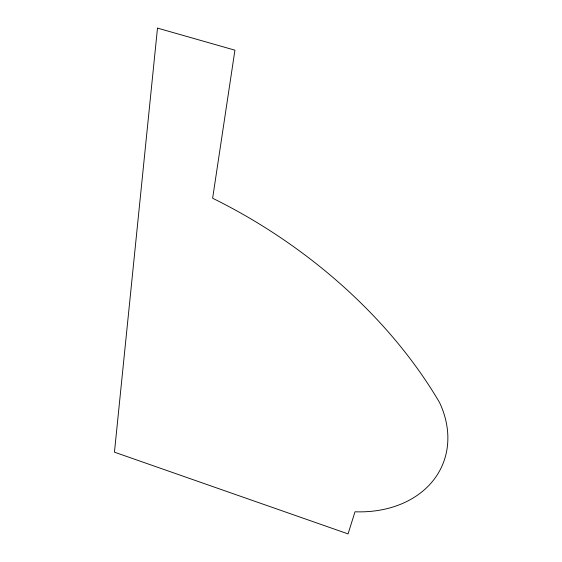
<?xml version="1.0" encoding="UTF-8"?>
<svg xmlns="http://www.w3.org/2000/svg" width="562" height="562" viewBox="0 0 562 562"><rect width="100%" height="100%" fill="white"/><g stroke="black" fill="none" stroke-linecap="round" stroke-linejoin="round"><path stroke-width="0.84" d="M157.493 28.1L114.451 452.171L348.061 533.9L355.008 511.785A111.606 86.19 22.9 0 0 439.519 402.476A394.334 266.205 32.3 0 0 212.626 198.245L234.93 50.18L157.493 28.1"/></g></svg>
